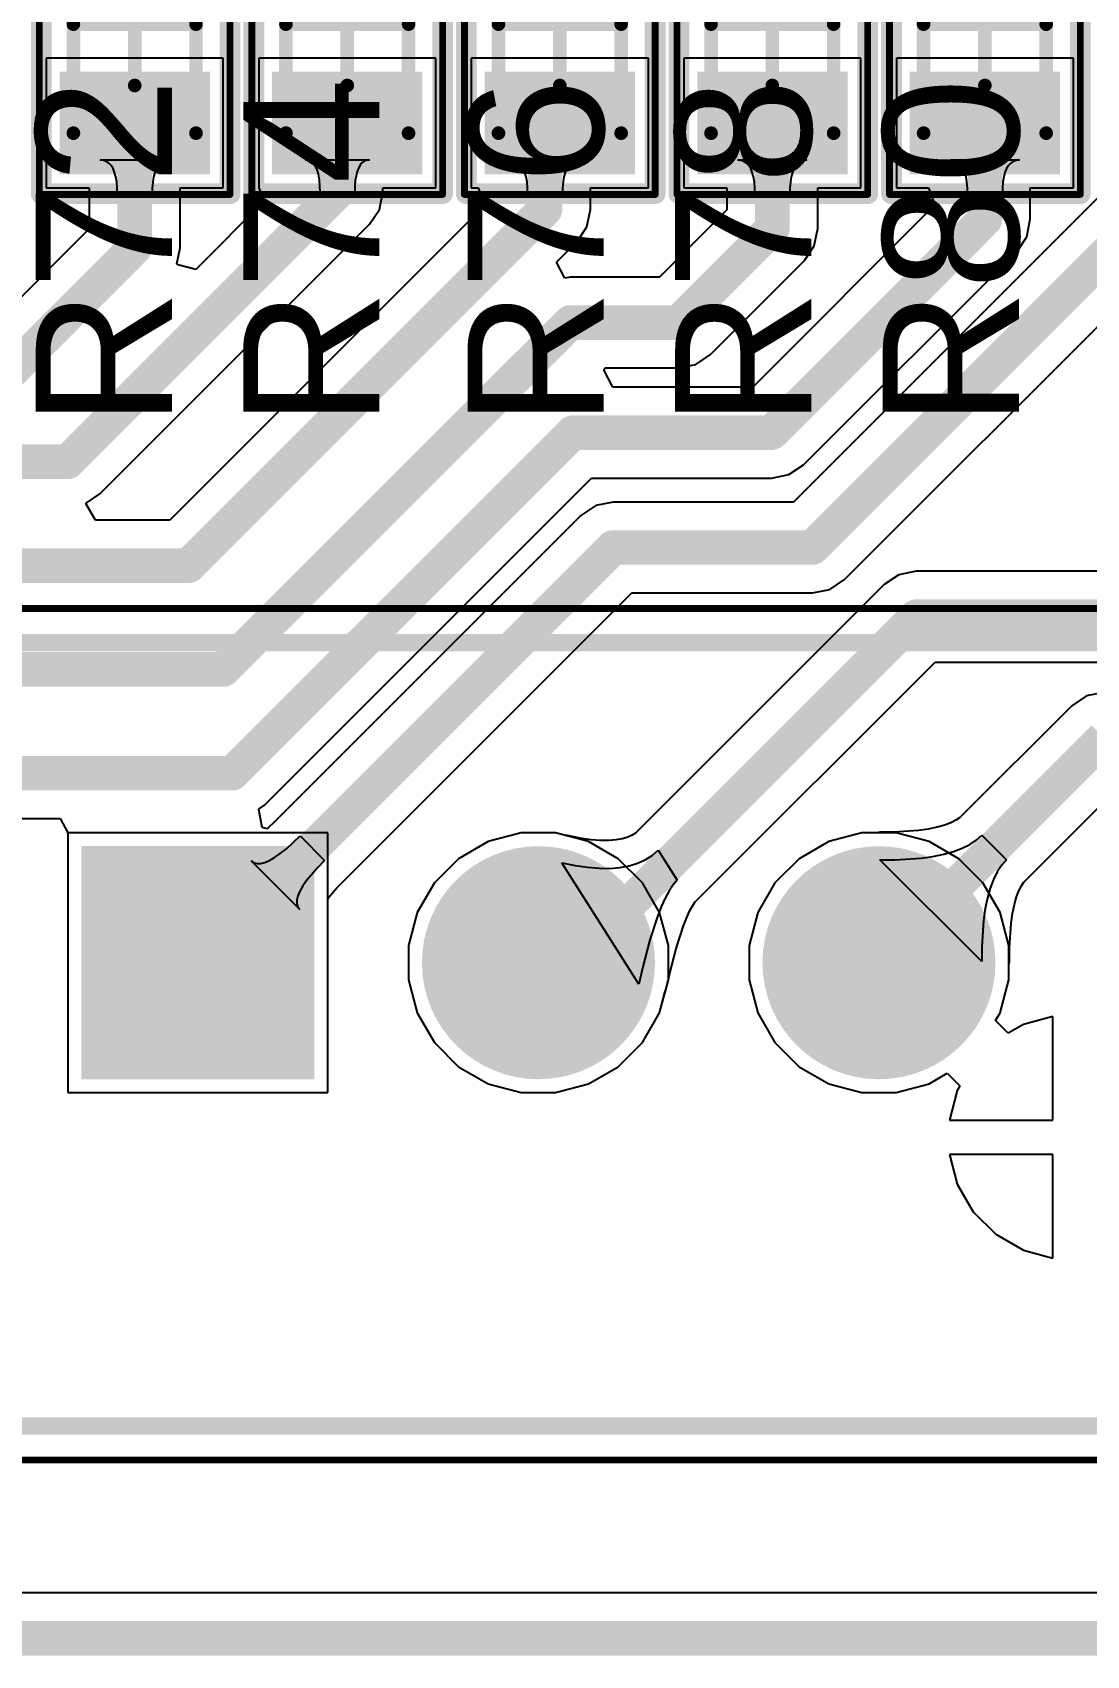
# Model space of a CAD drawing. Header units: inches. Extents: x 1.37 to 4.6, y 1.74 to 5.29.
# Drawn here: x 2.0623 to 2.3669, y 1.74 to 2.2091 of the extents above; entities that cross this region are included whole.
import ezdxf

# ---------------------------------------------------------------- set-up
doc = ezdxf.new("R2010")
doc.units = ezdxf.units.IN
doc.header["$MEASUREMENT"] = 0
for name, color, linetype in [('BottomLayer', 5, 'Continuous'), ('BottomSolder', 6, 'Continuous'), ('KeepOutLayer', 6, 'Continuous'), ('Mechanical13', 56, 'Continuous'), ('Mechanical15', 56, 'Continuous'), ('MultiLayer', 9, 'Continuous'), ('PadHoleLayer', 156, 'Continuous'), ('TopLayer', 1, 'Continuous'), ('TopOverlay', 2, 'Continuous'), ('TopPaste', 8, 'Continuous'), ('TopSolder', 216, 'Continuous')]:
    doc.layers.add(name, color=color, linetype=linetype)
doc.styles.add('Arial', font='', dxfattribs={"height": 0.2})
doc.styles.get('Arial').set_extended_font_data('Arial')

# ---------------------------------------------------------------- blocks, each defined once
blk = doc.blocks.new('JST_B8B_XH_A_2')
at = {"layer": 'BottomLayer'}
h = blk.add_hatch(color=5, dxfattribs=at)
edge = h.paths.add_edge_path()
edge.add_arc((0.14764, -0.02067), 0.02968, 0, 360)
h = blk.add_hatch(color=5, dxfattribs=at)
edge = h.paths.add_edge_path()
edge.add_arc((0.24606, -0.02067), 0.02968, 0, 360)
blk.add_hatch(color=5, dxfattribs=at).paths.add_polyline_path([(0.3148, 0.00902), (0.37417, 0.00902), (0.37417, -0.05035), (0.3148, -0.05035)])
at = {"layer": 'BottomSolder'}
h = blk.add_hatch(color=6, dxfattribs=at)
edge = h.paths.add_edge_path()
edge.add_arc((0.14764, -0.02067), 0.03368, 0, 360)
h = blk.add_hatch(color=6, dxfattribs=at)
edge = h.paths.add_edge_path()
edge.add_arc((0.24606, -0.02067), 0.03368, 0, 360)
blk.add_hatch(color=6, dxfattribs=at).paths.add_polyline_path([(0.3108, 0.01302), (0.37817, 0.01302), (0.37817, -0.05435), (0.3108, -0.05435)])
at = {"layer": 'MultiLayer'}
h = blk.add_hatch(color=9, dxfattribs=at)
edge = h.paths.add_edge_path()
edge.add_arc((0.14764, -0.02067), 0.02968, 0, 360)
h = blk.add_hatch(color=9, dxfattribs=at)
edge = h.paths.add_edge_path()
edge.add_arc((0.24606, -0.02067), 0.02968, 0, 360)
at = {"layer": 'PadHoleLayer'}
h = blk.add_hatch(color=156, dxfattribs=at)
edge = h.paths.add_edge_path()
edge.add_arc((0.14764, -0.02067), 0.01969, 0, 360)
h = blk.add_hatch(color=156, dxfattribs=at)
edge = h.paths.add_edge_path()
edge.add_arc((0.24606, -0.02067), 0.01969, 0, 360)
h = blk.add_hatch(color=156, dxfattribs=at)
edge = h.paths.add_edge_path()
edge.add_arc((0.34449, -0.02067), 0.01969, 0, 360)
at = {"layer": 'TopLayer'}
h = blk.add_hatch(color=1, dxfattribs=at)
edge = h.paths.add_edge_path()
edge.add_arc((0.14764, -0.02067), 0.02968, 0, 360)
h = blk.add_hatch(color=1, dxfattribs=at)
edge = h.paths.add_edge_path()
edge.add_arc((0.24606, -0.02067), 0.02968, 0, 360)
blk.add_hatch(color=1, dxfattribs=at).paths.add_polyline_path([(0.3148, 0.00902), (0.37417, 0.00902), (0.37417, -0.05035), (0.3148, -0.05035)])
at = {"layer": 'TopSolder'}
h = blk.add_hatch(color=216, dxfattribs=at)
edge = h.paths.add_edge_path()
edge.add_arc((0.14764, -0.02067), 0.03368, 0, 360)
h = blk.add_hatch(color=216, dxfattribs=at)
edge = h.paths.add_edge_path()
edge.add_arc((0.24606, -0.02067), 0.03368, 0, 360)
blk.add_hatch(color=216, dxfattribs=at).paths.add_polyline_path([(0.3108, 0.01302), (0.37817, 0.01302), (0.37817, -0.05435), (0.3108, -0.05435)])
at = {"layer": 'Mechanical13', "const_width": 0.005}
for points in [[(0.44094, 0.11319), (-0.44094, 0.11319)], [(0.44094, -0.11319), (-0.44094, -0.11319)]]:
    blk.add_lwpolyline(points, dxfattribs=at)
at = {"layer": 'Mechanical15', "const_width": 0.00197}
for points in [[(0.45079, 0.12303), (-0.45079, 0.12303)], [(0.45079, -0.12303), (-0.45079, -0.12303)]]:
    blk.add_lwpolyline(points, dxfattribs=at)
at = {"layer": 'TopOverlay', "const_width": 0.005}
for points in [[(0.44094, 0.11319), (-0.44094, 0.11319)], [(0.44094, -0.11319), (-0.44094, -0.11319)]]:
    blk.add_lwpolyline(points, dxfattribs=at)
blk = doc.blocks.new('_________0603_38')
at = {"layer": 'TopLayer'}
for points in [[(-0.03937, -0.01772), (-0.03937, 0.01772), (-0.01772, 0.01772), (-0.01772, -0.01772)], [(0.01772, -0.01772), (0.01772, 0.01772), (0.03937, 0.01772), (0.03937, -0.01772)]]:
    blk.add_hatch(color=1, dxfattribs=at).paths.add_polyline_path(points)
at = {"layer": 'TopPaste'}
for points in [[(-0.03937, -0.01772), (-0.03937, 0.01772), (-0.01772, 0.01772), (-0.01772, -0.01772)], [(0.01772, -0.01772), (0.01772, 0.01772), (0.03937, 0.01772), (0.03937, -0.01772)]]:
    blk.add_hatch(color=8, dxfattribs=at).paths.add_polyline_path(points)
at = {"layer": 'TopSolder'}
for points in [[(-0.04337, -0.02172), (-0.04337, 0.02172), (-0.01372, 0.02172), (-0.01372, -0.02172)], [(0.01372, -0.02172), (0.01372, 0.02172), (0.04337, 0.02172), (0.04337, -0.02172)]]:
    blk.add_hatch(color=216, dxfattribs=at).paths.add_polyline_path(points)
at = {"layer": 'Mechanical13', "const_width": 0.00394}
for points in [[(-0.0315, -0.01772), (-0.0315, 0.01772)], [(0.0315, 0.01772), (-0.0315, 0.01772)], [(0.0315, -0.01772), (0.0315, 0.01772)], [(0.0315, -0.01772), (-0.0315, -0.01772)]]:
    blk.add_lwpolyline(points, dxfattribs=at)
at = {"layer": 'Mechanical13', "const_width": 0.00197}
for points in [[(-0.03248, 0.01772, 1), (-0.03051, 0.01772, 1)], [(-0.03248, 0.01772, 1), (-0.03051, 0.01772, 1)], [(0.03051, 0.01772, 1), (0.03248, 0.01772, 1)], [(0.03051, 0.01772, 1), (0.03248, 0.01772, 1)], [(-0.03248, -0.01772, 1), (-0.03051, -0.01772, 1)], [(-0.03248, -0.01772, 1), (-0.03051, -0.01772, 1)], [(0.03051, -0.01772, 1), (0.03248, -0.01772, 1)], [(0.03051, -0.01772, 1), (0.03248, -0.01772, 1)]]:
    blk.add_lwpolyline(points, format="xyb", close=True, dxfattribs=at)
at = {"layer": 'Mechanical15'}
for points, const_width in [([(-0.04921, -0.02756), (-0.04921, 0.02756)], 0.00197), ([(0.04921, 0.02756), (-0.04921, 0.02756)], 0.00197), ([(0.04921, -0.02756), (0.04921, 0.02756)], 0.00197), ([(0, -0.01772), (0, 0.01772)], 0.00394), ([(0.01772, 0), (-0.01772, 0)], 0.00394), ([(0.04921, -0.02756), (-0.04921, -0.02756)], 0.00197)]:
    blk.add_lwpolyline(points, dxfattribs=dict(at, const_width=const_width))
for points, const_width in [([(-0.0497, 0.02756, 1), (-0.04872, 0.02756, 1)], 0.000984), ([(-0.0497, 0.02756, 1), (-0.04872, 0.02756, 1)], 0.000984), ([(0.04872, 0.02756, 1), (0.0497, 0.02756, 1)], 0.000984), ([(0.04872, 0.02756, 1), (0.0497, 0.02756, 1)], 0.000984), ([(-0.00098, 0.01772, 1), (0.00098, 0.01772, 1)], 0.00197), ([(-0.0187, 0, 1), (-0.01673, 0, 1)], 0.00197), ([(0.01673, 0, 1), (0.0187, 0, 1)], 0.00197), ([(-0.00098, -0.01772, 1), (0.00098, -0.01772, 1)], 0.00197), ([(-0.0497, -0.02756, 1), (-0.04872, -0.02756, 1)], 0.000984), ([(-0.0497, -0.02756, 1), (-0.04872, -0.02756, 1)], 0.000984), ([(0.04872, -0.02756, 1), (0.0497, -0.02756, 1)], 0.000984), ([(0.04872, -0.02756, 1), (0.0497, -0.02756, 1)], 0.000984)]:
    blk.add_lwpolyline(points, format="xyb", close=True, dxfattribs=dict(at, const_width=const_width))
at = {"layer": 'TopOverlay', "const_width": 0.006}
for points in [[(-0.04921, -0.027), (-0.04921, 0.02756)], [(0.049, 0.02756), (-0.04921, 0.02756)], [(0.049, -0.027), (0.049, 0.02756)], [(0.049, -0.027), (-0.04921, -0.027)]]:
    blk.add_lwpolyline(points, dxfattribs=at)
at = {"layer": 'TopOverlay', "const_width": 0.003}
for points in [[(-0.05071, 0.02756, 1), (-0.04771, 0.02756, 1)], [(-0.05071, 0.02756, 1), (-0.04771, 0.02756, 1)], [(0.0475, 0.02756, 1), (0.0505, 0.02756, 1)], [(0.0475, 0.02756, 1), (0.0505, 0.02756, 1)], [(-0.05071, -0.027, 1), (-0.04771, -0.027, 1)], [(-0.05071, -0.027, 1), (-0.04771, -0.027, 1)], [(0.0475, -0.027, 1), (0.0505, -0.027, 1)], [(0.0475, -0.027, 1), (0.0505, -0.027, 1)]]:
    blk.add_lwpolyline(points, format="xyb", close=True, dxfattribs=at)
blk = doc.blocks.new('_________0603_40')
at = {"layer": 'TopLayer'}
for points in [[(-0.03937, -0.01772), (-0.03937, 0.01772), (-0.01772, 0.01772), (-0.01772, -0.01772)], [(0.01772, -0.01772), (0.01772, 0.01772), (0.03937, 0.01772), (0.03937, -0.01772)]]:
    blk.add_hatch(color=1, dxfattribs=at).paths.add_polyline_path(points)
at = {"layer": 'TopPaste'}
for points in [[(-0.03937, -0.01772), (-0.03937, 0.01772), (-0.01772, 0.01772), (-0.01772, -0.01772)], [(0.01772, -0.01772), (0.01772, 0.01772), (0.03937, 0.01772), (0.03937, -0.01772)]]:
    blk.add_hatch(color=8, dxfattribs=at).paths.add_polyline_path(points)
at = {"layer": 'TopSolder'}
for points in [[(-0.04337, -0.02172), (-0.04337, 0.02172), (-0.01372, 0.02172), (-0.01372, -0.02172)], [(0.01372, -0.02172), (0.01372, 0.02172), (0.04337, 0.02172), (0.04337, -0.02172)]]:
    blk.add_hatch(color=216, dxfattribs=at).paths.add_polyline_path(points)
at = {"layer": 'Mechanical13', "const_width": 0.00394}
for points in [[(-0.0315, -0.01772), (-0.0315, 0.01772)], [(0.0315, 0.01772), (-0.0315, 0.01772)], [(0.0315, -0.01772), (0.0315, 0.01772)], [(0.0315, -0.01772), (-0.0315, -0.01772)]]:
    blk.add_lwpolyline(points, dxfattribs=at)
at = {"layer": 'Mechanical13', "const_width": 0.00197}
for points in [[(-0.03248, 0.01772, 1), (-0.03051, 0.01772, 1)], [(-0.03248, 0.01772, 1), (-0.03051, 0.01772, 1)], [(0.03051, 0.01772, 1), (0.03248, 0.01772, 1)], [(0.03051, 0.01772, 1), (0.03248, 0.01772, 1)], [(-0.03248, -0.01772, 1), (-0.03051, -0.01772, 1)], [(-0.03248, -0.01772, 1), (-0.03051, -0.01772, 1)], [(0.03051, -0.01772, 1), (0.03248, -0.01772, 1)], [(0.03051, -0.01772, 1), (0.03248, -0.01772, 1)]]:
    blk.add_lwpolyline(points, format="xyb", close=True, dxfattribs=at)
at = {"layer": 'Mechanical15'}
for points, const_width in [([(-0.04921, -0.02756), (-0.04921, 0.02756)], 0.00197), ([(0.04921, 0.02756), (-0.04921, 0.02756)], 0.00197), ([(0.04921, -0.02756), (0.04921, 0.02756)], 0.00197), ([(0, -0.01772), (0, 0.01772)], 0.00394), ([(0.01772, 0), (-0.01772, 0)], 0.00394), ([(0.04921, -0.02756), (-0.04921, -0.02756)], 0.00197)]:
    blk.add_lwpolyline(points, dxfattribs=dict(at, const_width=const_width))
for points, const_width in [([(-0.0497, 0.02756, 1), (-0.04872, 0.02756, 1)], 0.000984), ([(-0.0497, 0.02756, 1), (-0.04872, 0.02756, 1)], 0.000984), ([(0.04872, 0.02756, 1), (0.0497, 0.02756, 1)], 0.000984), ([(0.04872, 0.02756, 1), (0.0497, 0.02756, 1)], 0.000984), ([(-0.00098, 0.01772, 1), (0.00098, 0.01772, 1)], 0.00197), ([(-0.0187, 0, 1), (-0.01673, 0, 1)], 0.00197), ([(0.01673, 0, 1), (0.0187, 0, 1)], 0.00197), ([(-0.00098, -0.01772, 1), (0.00098, -0.01772, 1)], 0.00197), ([(-0.0497, -0.02756, 1), (-0.04872, -0.02756, 1)], 0.000984), ([(-0.0497, -0.02756, 1), (-0.04872, -0.02756, 1)], 0.000984), ([(0.04872, -0.02756, 1), (0.0497, -0.02756, 1)], 0.000984), ([(0.04872, -0.02756, 1), (0.0497, -0.02756, 1)], 0.000984)]:
    blk.add_lwpolyline(points, format="xyb", close=True, dxfattribs=dict(at, const_width=const_width))
at = {"layer": 'TopOverlay', "const_width": 0.006}
for points in [[(-0.04921, -0.027), (-0.04921, 0.02756)], [(0.049, 0.02756), (-0.04921, 0.02756)], [(0.049, -0.027), (0.049, 0.02756)], [(0.049, -0.027), (-0.04921, -0.027)]]:
    blk.add_lwpolyline(points, dxfattribs=at)
at = {"layer": 'TopOverlay', "const_width": 0.003}
for points in [[(-0.05071, 0.02756, 1), (-0.04771, 0.02756, 1)], [(-0.05071, 0.02756, 1), (-0.04771, 0.02756, 1)], [(0.0475, 0.02756, 1), (0.0505, 0.02756, 1)], [(0.0475, 0.02756, 1), (0.0505, 0.02756, 1)], [(-0.05071, -0.027, 1), (-0.04771, -0.027, 1)], [(-0.05071, -0.027, 1), (-0.04771, -0.027, 1)], [(0.0475, -0.027, 1), (0.0505, -0.027, 1)], [(0.0475, -0.027, 1), (0.0505, -0.027, 1)]]:
    blk.add_lwpolyline(points, format="xyb", close=True, dxfattribs=at)
blk = doc.blocks.new('_________0603_42')
at = {"layer": 'TopLayer'}
for points in [[(-0.03937, -0.01772), (-0.03937, 0.01772), (-0.01772, 0.01772), (-0.01772, -0.01772)], [(0.01772, -0.01772), (0.01772, 0.01772), (0.03937, 0.01772), (0.03937, -0.01772)]]:
    blk.add_hatch(color=1, dxfattribs=at).paths.add_polyline_path(points)
at = {"layer": 'TopPaste'}
for points in [[(-0.03937, -0.01772), (-0.03937, 0.01772), (-0.01772, 0.01772), (-0.01772, -0.01772)], [(0.01772, -0.01772), (0.01772, 0.01772), (0.03937, 0.01772), (0.03937, -0.01772)]]:
    blk.add_hatch(color=8, dxfattribs=at).paths.add_polyline_path(points)
at = {"layer": 'TopSolder'}
for points in [[(-0.04337, -0.02172), (-0.04337, 0.02172), (-0.01372, 0.02172), (-0.01372, -0.02172)], [(0.01372, -0.02172), (0.01372, 0.02172), (0.04337, 0.02172), (0.04337, -0.02172)]]:
    blk.add_hatch(color=216, dxfattribs=at).paths.add_polyline_path(points)
at = {"layer": 'Mechanical13', "const_width": 0.00394}
for points in [[(-0.0315, -0.01772), (-0.0315, 0.01772)], [(0.0315, 0.01772), (-0.0315, 0.01772)], [(0.0315, -0.01772), (0.0315, 0.01772)], [(0.0315, -0.01772), (-0.0315, -0.01772)]]:
    blk.add_lwpolyline(points, dxfattribs=at)
at = {"layer": 'Mechanical13', "const_width": 0.00197}
for points in [[(-0.03248, 0.01772, 1), (-0.03051, 0.01772, 1)], [(-0.03248, 0.01772, 1), (-0.03051, 0.01772, 1)], [(0.03051, 0.01772, 1), (0.03248, 0.01772, 1)], [(0.03051, 0.01772, 1), (0.03248, 0.01772, 1)], [(-0.03248, -0.01772, 1), (-0.03051, -0.01772, 1)], [(-0.03248, -0.01772, 1), (-0.03051, -0.01772, 1)], [(0.03051, -0.01772, 1), (0.03248, -0.01772, 1)], [(0.03051, -0.01772, 1), (0.03248, -0.01772, 1)]]:
    blk.add_lwpolyline(points, format="xyb", close=True, dxfattribs=at)
at = {"layer": 'Mechanical15'}
for points, const_width in [([(-0.04921, -0.02756), (-0.04921, 0.02756)], 0.00197), ([(0.04921, 0.02756), (-0.04921, 0.02756)], 0.00197), ([(0.04921, -0.02756), (0.04921, 0.02756)], 0.00197), ([(0, -0.01772), (0, 0.01772)], 0.00394), ([(0.01772, 0), (-0.01772, 0)], 0.00394), ([(0.04921, -0.02756), (-0.04921, -0.02756)], 0.00197)]:
    blk.add_lwpolyline(points, dxfattribs=dict(at, const_width=const_width))
for points, const_width in [([(-0.0497, 0.02756, 1), (-0.04872, 0.02756, 1)], 0.000984), ([(-0.0497, 0.02756, 1), (-0.04872, 0.02756, 1)], 0.000984), ([(0.04872, 0.02756, 1), (0.0497, 0.02756, 1)], 0.000984), ([(0.04872, 0.02756, 1), (0.0497, 0.02756, 1)], 0.000984), ([(-0.00098, 0.01772, 1), (0.00098, 0.01772, 1)], 0.00197), ([(-0.0187, 0, 1), (-0.01673, 0, 1)], 0.00197), ([(0.01673, 0, 1), (0.0187, 0, 1)], 0.00197), ([(-0.00098, -0.01772, 1), (0.00098, -0.01772, 1)], 0.00197), ([(-0.0497, -0.02756, 1), (-0.04872, -0.02756, 1)], 0.000984), ([(-0.0497, -0.02756, 1), (-0.04872, -0.02756, 1)], 0.000984), ([(0.04872, -0.02756, 1), (0.0497, -0.02756, 1)], 0.000984), ([(0.04872, -0.02756, 1), (0.0497, -0.02756, 1)], 0.000984)]:
    blk.add_lwpolyline(points, format="xyb", close=True, dxfattribs=dict(at, const_width=const_width))
at = {"layer": 'TopOverlay', "const_width": 0.006}
for points in [[(-0.04921, -0.027), (-0.04921, 0.02756)], [(0.049, 0.02756), (-0.04921, 0.02756)], [(0.049, -0.027), (0.049, 0.02756)], [(0.049, -0.027), (-0.04921, -0.027)]]:
    blk.add_lwpolyline(points, dxfattribs=at)
at = {"layer": 'TopOverlay', "const_width": 0.003}
for points in [[(-0.05071, 0.02756, 1), (-0.04771, 0.02756, 1)], [(-0.05071, 0.02756, 1), (-0.04771, 0.02756, 1)], [(0.0475, 0.02756, 1), (0.0505, 0.02756, 1)], [(0.0475, 0.02756, 1), (0.0505, 0.02756, 1)], [(-0.05071, -0.027, 1), (-0.04771, -0.027, 1)], [(-0.05071, -0.027, 1), (-0.04771, -0.027, 1)], [(0.0475, -0.027, 1), (0.0505, -0.027, 1)], [(0.0475, -0.027, 1), (0.0505, -0.027, 1)]]:
    blk.add_lwpolyline(points, format="xyb", close=True, dxfattribs=at)
blk = doc.blocks.new('_________0603_44')
at = {"layer": 'TopLayer'}
for points in [[(-0.03937, -0.01772), (-0.03937, 0.01772), (-0.01772, 0.01772), (-0.01772, -0.01772)], [(0.01772, -0.01772), (0.01772, 0.01772), (0.03937, 0.01772), (0.03937, -0.01772)]]:
    blk.add_hatch(color=1, dxfattribs=at).paths.add_polyline_path(points)
at = {"layer": 'TopPaste'}
for points in [[(-0.03937, -0.01772), (-0.03937, 0.01772), (-0.01772, 0.01772), (-0.01772, -0.01772)], [(0.01772, -0.01772), (0.01772, 0.01772), (0.03937, 0.01772), (0.03937, -0.01772)]]:
    blk.add_hatch(color=8, dxfattribs=at).paths.add_polyline_path(points)
at = {"layer": 'TopSolder'}
for points in [[(-0.04337, -0.02172), (-0.04337, 0.02172), (-0.01372, 0.02172), (-0.01372, -0.02172)], [(0.01372, -0.02172), (0.01372, 0.02172), (0.04337, 0.02172), (0.04337, -0.02172)]]:
    blk.add_hatch(color=216, dxfattribs=at).paths.add_polyline_path(points)
at = {"layer": 'Mechanical13', "const_width": 0.00394}
for points in [[(-0.0315, -0.01772), (-0.0315, 0.01772)], [(0.0315, 0.01772), (-0.0315, 0.01772)], [(0.0315, -0.01772), (0.0315, 0.01772)], [(0.0315, -0.01772), (-0.0315, -0.01772)]]:
    blk.add_lwpolyline(points, dxfattribs=at)
at = {"layer": 'Mechanical13', "const_width": 0.00197}
for points in [[(-0.03248, 0.01772, 1), (-0.03051, 0.01772, 1)], [(-0.03248, 0.01772, 1), (-0.03051, 0.01772, 1)], [(0.03051, 0.01772, 1), (0.03248, 0.01772, 1)], [(0.03051, 0.01772, 1), (0.03248, 0.01772, 1)], [(-0.03248, -0.01772, 1), (-0.03051, -0.01772, 1)], [(-0.03248, -0.01772, 1), (-0.03051, -0.01772, 1)], [(0.03051, -0.01772, 1), (0.03248, -0.01772, 1)], [(0.03051, -0.01772, 1), (0.03248, -0.01772, 1)]]:
    blk.add_lwpolyline(points, format="xyb", close=True, dxfattribs=at)
at = {"layer": 'Mechanical15'}
for points, const_width in [([(-0.04921, -0.02756), (-0.04921, 0.02756)], 0.00197), ([(0.04921, 0.02756), (-0.04921, 0.02756)], 0.00197), ([(0.04921, -0.02756), (0.04921, 0.02756)], 0.00197), ([(0, -0.01772), (0, 0.01772)], 0.00394), ([(0.01772, 0), (-0.01772, 0)], 0.00394), ([(0.04921, -0.02756), (-0.04921, -0.02756)], 0.00197)]:
    blk.add_lwpolyline(points, dxfattribs=dict(at, const_width=const_width))
for points, const_width in [([(-0.0497, 0.02756, 1), (-0.04872, 0.02756, 1)], 0.000984), ([(-0.0497, 0.02756, 1), (-0.04872, 0.02756, 1)], 0.000984), ([(0.04872, 0.02756, 1), (0.0497, 0.02756, 1)], 0.000984), ([(0.04872, 0.02756, 1), (0.0497, 0.02756, 1)], 0.000984), ([(-0.00098, 0.01772, 1), (0.00098, 0.01772, 1)], 0.00197), ([(-0.0187, 0, 1), (-0.01673, 0, 1)], 0.00197), ([(0.01673, 0, 1), (0.0187, 0, 1)], 0.00197), ([(-0.00098, -0.01772, 1), (0.00098, -0.01772, 1)], 0.00197), ([(-0.0497, -0.02756, 1), (-0.04872, -0.02756, 1)], 0.000984), ([(-0.0497, -0.02756, 1), (-0.04872, -0.02756, 1)], 0.000984), ([(0.04872, -0.02756, 1), (0.0497, -0.02756, 1)], 0.000984), ([(0.04872, -0.02756, 1), (0.0497, -0.02756, 1)], 0.000984)]:
    blk.add_lwpolyline(points, format="xyb", close=True, dxfattribs=dict(at, const_width=const_width))
at = {"layer": 'TopOverlay', "const_width": 0.006}
for points in [[(-0.04921, -0.027), (-0.04921, 0.02756)], [(0.049, 0.02756), (-0.04921, 0.02756)], [(0.049, -0.027), (0.049, 0.02756)], [(0.049, -0.027), (-0.04921, -0.027)]]:
    blk.add_lwpolyline(points, dxfattribs=at)
at = {"layer": 'TopOverlay', "const_width": 0.003}
for points in [[(-0.05071, 0.02756, 1), (-0.04771, 0.02756, 1)], [(-0.05071, 0.02756, 1), (-0.04771, 0.02756, 1)], [(0.0475, 0.02756, 1), (0.0505, 0.02756, 1)], [(0.0475, 0.02756, 1), (0.0505, 0.02756, 1)], [(-0.05071, -0.027, 1), (-0.04771, -0.027, 1)], [(-0.05071, -0.027, 1), (-0.04771, -0.027, 1)], [(0.0475, -0.027, 1), (0.0505, -0.027, 1)], [(0.0475, -0.027, 1), (0.0505, -0.027, 1)]]:
    blk.add_lwpolyline(points, format="xyb", close=True, dxfattribs=at)
blk = doc.blocks.new('_________0603_46')
at = {"layer": 'TopLayer'}
for points in [[(-0.03937, -0.01772), (-0.03937, 0.01772), (-0.01772, 0.01772), (-0.01772, -0.01772)], [(0.01772, -0.01772), (0.01772, 0.01772), (0.03937, 0.01772), (0.03937, -0.01772)]]:
    blk.add_hatch(color=1, dxfattribs=at).paths.add_polyline_path(points)
at = {"layer": 'TopPaste'}
for points in [[(-0.03937, -0.01772), (-0.03937, 0.01772), (-0.01772, 0.01772), (-0.01772, -0.01772)], [(0.01772, -0.01772), (0.01772, 0.01772), (0.03937, 0.01772), (0.03937, -0.01772)]]:
    blk.add_hatch(color=8, dxfattribs=at).paths.add_polyline_path(points)
at = {"layer": 'TopSolder'}
for points in [[(-0.04337, -0.02172), (-0.04337, 0.02172), (-0.01372, 0.02172), (-0.01372, -0.02172)], [(0.01372, -0.02172), (0.01372, 0.02172), (0.04337, 0.02172), (0.04337, -0.02172)]]:
    blk.add_hatch(color=216, dxfattribs=at).paths.add_polyline_path(points)
at = {"layer": 'Mechanical13', "const_width": 0.00394}
for points in [[(-0.0315, -0.01772), (-0.0315, 0.01772)], [(0.0315, 0.01772), (-0.0315, 0.01772)], [(0.0315, -0.01772), (0.0315, 0.01772)], [(0.0315, -0.01772), (-0.0315, -0.01772)]]:
    blk.add_lwpolyline(points, dxfattribs=at)
at = {"layer": 'Mechanical13', "const_width": 0.00197}
for points in [[(-0.03248, 0.01772, 1), (-0.03051, 0.01772, 1)], [(-0.03248, 0.01772, 1), (-0.03051, 0.01772, 1)], [(0.03051, 0.01772, 1), (0.03248, 0.01772, 1)], [(0.03051, 0.01772, 1), (0.03248, 0.01772, 1)], [(-0.03248, -0.01772, 1), (-0.03051, -0.01772, 1)], [(-0.03248, -0.01772, 1), (-0.03051, -0.01772, 1)], [(0.03051, -0.01772, 1), (0.03248, -0.01772, 1)], [(0.03051, -0.01772, 1), (0.03248, -0.01772, 1)]]:
    blk.add_lwpolyline(points, format="xyb", close=True, dxfattribs=at)
at = {"layer": 'Mechanical15'}
for points, const_width in [([(-0.04921, -0.02756), (-0.04921, 0.02756)], 0.00197), ([(0.04921, 0.02756), (-0.04921, 0.02756)], 0.00197), ([(0.04921, -0.02756), (0.04921, 0.02756)], 0.00197), ([(0, -0.01772), (0, 0.01772)], 0.00394), ([(0.01772, 0), (-0.01772, 0)], 0.00394), ([(0.04921, -0.02756), (-0.04921, -0.02756)], 0.00197)]:
    blk.add_lwpolyline(points, dxfattribs=dict(at, const_width=const_width))
for points, const_width in [([(-0.0497, 0.02756, 1), (-0.04872, 0.02756, 1)], 0.000984), ([(-0.0497, 0.02756, 1), (-0.04872, 0.02756, 1)], 0.000984), ([(0.04872, 0.02756, 1), (0.0497, 0.02756, 1)], 0.000984), ([(0.04872, 0.02756, 1), (0.0497, 0.02756, 1)], 0.000984), ([(-0.00098, 0.01772, 1), (0.00098, 0.01772, 1)], 0.00197), ([(-0.0187, 0, 1), (-0.01673, 0, 1)], 0.00197), ([(0.01673, 0, 1), (0.0187, 0, 1)], 0.00197), ([(-0.00098, -0.01772, 1), (0.00098, -0.01772, 1)], 0.00197), ([(-0.0497, -0.02756, 1), (-0.04872, -0.02756, 1)], 0.000984), ([(-0.0497, -0.02756, 1), (-0.04872, -0.02756, 1)], 0.000984), ([(0.04872, -0.02756, 1), (0.0497, -0.02756, 1)], 0.000984), ([(0.04872, -0.02756, 1), (0.0497, -0.02756, 1)], 0.000984)]:
    blk.add_lwpolyline(points, format="xyb", close=True, dxfattribs=dict(at, const_width=const_width))
at = {"layer": 'TopOverlay', "const_width": 0.006}
for points in [[(-0.04921, -0.027), (-0.04921, 0.02756)], [(0.049, 0.02756), (-0.04921, 0.02756)], [(0.049, -0.027), (0.049, 0.02756)], [(0.049, -0.027), (-0.04921, -0.027)]]:
    blk.add_lwpolyline(points, dxfattribs=at)
at = {"layer": 'TopOverlay', "const_width": 0.003}
for points in [[(-0.05071, 0.02756, 1), (-0.04771, 0.02756, 1)], [(-0.05071, 0.02756, 1), (-0.04771, 0.02756, 1)], [(0.0475, 0.02756, 1), (0.0505, 0.02756, 1)], [(0.0475, 0.02756, 1), (0.0505, 0.02756, 1)], [(-0.05071, -0.027, 1), (-0.04771, -0.027, 1)], [(-0.05071, -0.027, 1), (-0.04771, -0.027, 1)], [(0.0475, -0.027, 1), (0.0505, -0.027, 1)], [(0.0475, -0.027, 1), (0.0505, -0.027, 1)]]:
    blk.add_lwpolyline(points, format="xyb", close=True, dxfattribs=at)

msp = doc.modelspace()

# ---------------------------------------------------------------- linework, layer by layer
at = {"layer": 'BottomLayer'}
for p, q in [((2.14766, 1.97779), (2.07254, 1.97779)), ((2.07254, 1.97779), (2.07254, 1.90267)), ((2.14766, 1.90267), (2.14766, 1.97779)), ((2.19402, 1.97523), (2.18546, 1.97029)), ((2.20358, 1.97779), (2.19402, 1.97523)), ((2.21347, 1.97779), (2.20358, 1.97779)), ((2.22302, 1.97523), (2.21347, 1.97779)), ((2.23158, 1.97029), (2.22302, 1.97523)), ((2.29245, 1.97523), (2.28389, 1.97029)), ((2.302, 1.97779), (2.29245, 1.97523)), ((2.31189, 1.97779), (2.302, 1.97779)), ((2.32144, 1.97523), (2.31189, 1.97779)), ((2.33001, 1.97029), (2.32144, 1.97523)), ((2.18546, 1.97029), (2.17847, 1.96329)), ((2.23858, 1.96329), (2.23158, 1.97029)), ((2.28389, 1.97029), (2.27689, 1.96329)), ((2.337, 1.96329), (2.33001, 1.97029)), ((2.17847, 1.96329), (2.17352, 1.95473)), ((2.24352, 1.95473), (2.23858, 1.96329)), ((2.27689, 1.96329), (2.27195, 1.95473)), ((2.34195, 1.95473), (2.337, 1.96329)), ((2.17352, 1.95473), (2.17096, 1.94518)), ((2.24608, 1.94518), (2.24352, 1.95473)), ((2.27195, 1.95473), (2.26939, 1.94518)), ((2.34451, 1.94518), (2.34195, 1.95473)), ((2.17096, 1.94518), (2.17096, 1.93529)), ((2.24608, 1.93529), (2.24608, 1.94518)), ((2.26939, 1.94518), (2.26939, 1.93529)), ((2.34451, 1.93529), (2.34451, 1.94518)), ((2.17096, 1.93529), (2.17352, 1.92573)), ((2.24352, 1.92573), (2.24608, 1.93529)), ((2.26939, 1.93529), (2.27195, 1.92573)), ((2.34195, 1.92573), (2.34451, 1.93529)), ((2.17352, 1.92573), (2.17847, 1.91717)), ((2.23858, 1.91717), (2.24352, 1.92573)), ((2.27195, 1.92573), (2.27689, 1.91717)), ((2.34067, 1.92352), (2.34195, 1.92573)), ((2.34433, 1.91986), (2.34067, 1.92352)), ((2.3572, 1.92466), (2.34869, 1.92238)), ((2.3572, 1.89476), (2.3572, 1.92466)), ((2.34869, 1.92238), (2.34433, 1.91986)), ((2.17847, 1.91717), (2.18546, 1.91018)), ((2.23158, 1.91018), (2.23858, 1.91717)), ((2.27689, 1.91717), (2.28389, 1.91018)), ((2.18546, 1.91018), (2.19402, 1.90523)), ((2.22302, 1.90523), (2.23158, 1.91018)), ((2.28389, 1.91018), (2.29245, 1.90523)), ((2.19402, 1.90523), (2.20358, 1.90267)), ((2.21347, 1.90267), (2.22302, 1.90523)), ((2.29245, 1.90523), (2.302, 1.90267)), ((2.31189, 1.90267), (2.32144, 1.90523)), ((2.32144, 1.90523), (2.3267, 1.90827)), ((2.3267, 1.90827), (2.33036, 1.9046)), ((2.33036, 1.9046), (2.32959, 1.90327)), ((2.07254, 1.90267), (2.14766, 1.90267)), ((2.20358, 1.90267), (2.21347, 1.90267)), ((2.302, 1.90267), (2.31189, 1.90267)), ((2.32959, 1.90327), (2.32731, 1.89476)), ((2.32731, 1.89476), (2.3572, 1.89476)), ((2.3572, 1.88476), (2.32731, 1.88476)), ((2.32731, 1.88476), (2.32959, 1.87625)), ((2.3572, 1.85487), (2.3572, 1.88476)), ((2.32959, 1.87625), (2.3342, 1.86827)), ((2.3342, 1.86827), (2.34071, 1.86176)), ((2.34071, 1.86176), (2.34869, 1.85715)), ((2.34869, 1.85715), (2.3572, 1.85487)), ((4.49687, 1.75813), (1.39313, 1.75813))]:
    msp.add_line(p, q, dxfattribs=at)
at = {"layer": 'KeepOutLayer', "const_width": 0.01}
msp.add_lwpolyline([(1.38, 1.745), (4.51, 1.745)], dxfattribs=at)
at = {"layer": 'TopLayer'}
for p, q in [((2.11743, 2.20161), (2.06625, 2.20161)), ((2.06625, 2.20161), (2.06625, 2.16421)), ((2.11743, 2.16421), (2.11743, 2.20161)), ((2.17886, 2.20161), (2.12768, 2.20161)), ((2.12768, 2.20161), (2.12768, 2.16421)), ((2.17886, 2.16421), (2.17886, 2.20161)), ((2.24029, 2.20161), (2.18911, 2.20161)), ((2.18911, 2.20161), (2.18911, 2.16421)), ((2.24029, 2.16421), (2.24029, 2.20161)), ((2.30172, 2.20161), (2.25054, 2.20161)), ((2.25054, 2.20161), (2.25054, 2.16421)), ((2.30172, 2.16421), (2.30172, 2.20161)), ((2.36315, 2.20161), (2.31197, 2.20161)), ((2.31197, 2.20161), (2.31197, 2.16421)), ((2.36315, 2.16421), (2.36315, 2.20161)), ((2.40611, 2.19719), (2.28228, 2.07336)), ((2.08279, 2.17211), (2.08184, 2.17221)), ((2.08184, 2.17221), (2.10184, 2.17221)), ((2.08364, 2.17181), (2.08279, 2.17211)), ((2.08439, 2.17131), (2.08364, 2.17181)), ((2.10004, 2.17181), (2.09929, 2.17131)), ((2.10089, 2.17211), (2.10004, 2.17181)), ((2.10184, 2.17221), (2.10089, 2.17211)), ((2.14197, 2.17211), (2.14116, 2.17221)), ((2.14116, 2.17221), (2.15969, 2.17221)), ((2.1427, 2.17184), (2.14197, 2.17211)), ((2.14334, 2.17137), (2.1427, 2.17184)), ((2.15815, 2.17184), (2.15752, 2.17137)), ((2.15888, 2.17211), (2.15815, 2.17184)), ((2.15969, 2.17221), (2.15888, 2.17211)), ((2.20138, 2.17211), (2.20043, 2.17221)), ((2.20043, 2.17221), (2.22043, 2.17221)), ((2.20223, 2.17181), (2.20138, 2.17211)), ((2.20298, 2.17131), (2.20223, 2.17181)), ((2.21863, 2.17181), (2.21788, 2.17131)), ((2.21948, 2.17211), (2.21863, 2.17181)), ((2.22043, 2.17221), (2.21948, 2.17211)), ((2.26708, 2.17211), (2.26613, 2.17221)), ((2.26613, 2.17221), (2.28613, 2.17221)), ((2.26793, 2.17181), (2.26708, 2.17211)), ((2.26868, 2.17131), (2.26793, 2.17181)), ((2.28433, 2.17181), (2.28358, 2.17131)), ((2.28518, 2.17211), (2.28433, 2.17181)), ((2.28613, 2.17221), (2.28518, 2.17211)), ((2.297, 2.05095), (2.42083, 2.17479)), ((2.32851, 2.17211), (2.32756, 2.17221)), ((2.32756, 2.17221), (2.34756, 2.17221)), ((2.32936, 2.17181), (2.32851, 2.17211)), ((2.33011, 2.17131), (2.32936, 2.17181)), ((2.34576, 2.17181), (2.34501, 2.17131)), ((2.34661, 2.17211), (2.34576, 2.17181)), ((2.34756, 2.17221), (2.34661, 2.17211)), ((2.08504, 2.17061), (2.08439, 2.17131)), ((2.08559, 2.16971), (2.08504, 2.17061)), ((2.08604, 2.16861), (2.08559, 2.16971)), ((2.08639, 2.16731), (2.08604, 2.16861)), ((2.08664, 2.16581), (2.08639, 2.16731)), ((2.09729, 2.16731), (2.09704, 2.16581)), ((2.09764, 2.16861), (2.09729, 2.16731)), ((2.09809, 2.16971), (2.09764, 2.16861)), ((2.09864, 2.17061), (2.09809, 2.16971)), ((2.09929, 2.17131), (2.09864, 2.17061)), ((2.14389, 2.17072), (2.14334, 2.17137)), ((2.14436, 2.16989), (2.14389, 2.17072)), ((2.14474, 2.16887), (2.14436, 2.16989)), ((2.14504, 2.16767), (2.14474, 2.16887)), ((2.14526, 2.16628), (2.14504, 2.16767)), ((2.15581, 2.16767), (2.1556, 2.16628)), ((2.15611, 2.16887), (2.15581, 2.16767)), ((2.15649, 2.16989), (2.15611, 2.16887)), ((2.15696, 2.17072), (2.15649, 2.16989)), ((2.15752, 2.17137), (2.15696, 2.17072)), ((2.20363, 2.17061), (2.20298, 2.17131)), ((2.20418, 2.16971), (2.20363, 2.17061)), ((2.20463, 2.16861), (2.20418, 2.16971)), ((2.20498, 2.16731), (2.20463, 2.16861)), ((2.20523, 2.16581), (2.20498, 2.16731)), ((2.21588, 2.16731), (2.21563, 2.16581)), ((2.21623, 2.16861), (2.21588, 2.16731)), ((2.21668, 2.16971), (2.21623, 2.16861)), ((2.21723, 2.17061), (2.21668, 2.16971)), ((2.21788, 2.17131), (2.21723, 2.17061)), ((2.26933, 2.17061), (2.26868, 2.17131)), ((2.26988, 2.16971), (2.26933, 2.17061)), ((2.27033, 2.16861), (2.26988, 2.16971)), ((2.27068, 2.16731), (2.27033, 2.16861)), ((2.27093, 2.16581), (2.27068, 2.16731)), ((2.28158, 2.16731), (2.28133, 2.16581)), ((2.28193, 2.16861), (2.28158, 2.16731)), ((2.28238, 2.16971), (2.28193, 2.16861)), ((2.28293, 2.17061), (2.28238, 2.16971)), ((2.28358, 2.17131), (2.28293, 2.17061)), ((2.33076, 2.17061), (2.33011, 2.17131)), ((2.33131, 2.16971), (2.33076, 2.17061)), ((2.33176, 2.16861), (2.33131, 2.16971)), ((2.33211, 2.16731), (2.33176, 2.16861)), ((2.33236, 2.16581), (2.33211, 2.16731)), ((2.34301, 2.16731), (2.34276, 2.16581)), ((2.34336, 2.16861), (2.34301, 2.16731)), ((2.34381, 2.16971), (2.34336, 2.16861)), ((2.34436, 2.17061), (2.34381, 2.16971)), ((2.34501, 2.17131), (2.34436, 2.17061)), ((2.06625, 2.16421), (2.07872, 2.16421)), ((2.07872, 2.16421), (2.07872, 2.15228)), ((2.08679, 2.16411), (2.08664, 2.16581)), ((2.08684, 2.16221), (2.08679, 2.16411)), ((2.09689, 2.16411), (2.09684, 2.16221)), ((2.09704, 2.16581), (2.09689, 2.16411)), ((2.10497, 2.14684), (2.10497, 2.16421)), ((2.10497, 2.16421), (2.11743, 2.16421)), ((2.12768, 2.16421), (2.12768, 2.16421)), ((2.12768, 2.16421), (2.12928, 2.16036)), ((2.14538, 2.1647), (2.14526, 2.16628)), ((2.14543, 2.16294), (2.14538, 2.1647)), ((2.15543, 2.16294), (2.14543, 2.16294)), ((2.15547, 2.1647), (2.15543, 2.16294)), ((2.1556, 2.16628), (2.15547, 2.1647)), ((2.16255, 2.15792), (2.16355, 2.16294)), ((2.16355, 2.16294), (2.16355, 2.16421)), ((2.16355, 2.16421), (2.17886, 2.16421)), ((2.18911, 2.16421), (2.19106, 2.16421)), ((2.19106, 2.16421), (2.19313, 2.15921)), ((2.20538, 2.16411), (2.20523, 2.16581)), ((2.20543, 2.16221), (2.20538, 2.16411)), ((2.21548, 2.16411), (2.21543, 2.16221)), ((2.21563, 2.16581), (2.21548, 2.16411)), ((2.22355, 2.15794), (2.22355, 2.16421)), ((2.22355, 2.16421), (2.24029, 2.16421)), ((2.25054, 2.16421), (2.263, 2.16421)), ((2.263, 2.16421), (2.263, 2.15785)), ((2.27108, 2.16411), (2.27093, 2.16581)), ((2.27113, 2.16221), (2.27108, 2.16411)), ((2.28118, 2.16411), (2.28113, 2.16221)), ((2.28133, 2.16581), (2.28118, 2.16411)), ((2.28926, 2.15242), (2.28926, 2.16421)), ((2.28926, 2.16421), (2.30172, 2.16421)), ((2.31197, 2.16421), (2.32129, 2.16421)), ((2.32129, 2.16421), (2.32313, 2.15921)), ((2.33251, 2.16411), (2.33236, 2.16581)), ((2.33256, 2.16221), (2.33251, 2.16411)), ((2.34261, 2.16411), (2.34256, 2.16221)), ((2.34276, 2.16581), (2.34261, 2.16411)), ((2.35068, 2.15507), (2.35068, 2.16421)), ((2.35068, 2.16421), (2.36315, 2.16421)), ((2.09684, 2.16221), (2.08684, 2.16221)), ((2.19313, 2.15921), (2.102, 2.06808)), ((2.12928, 2.16036), (2.10951, 2.14059)), ((2.15971, 2.15366), (2.16255, 2.15792)), ((2.21543, 2.16221), (2.20543, 2.16221)), ((2.22255, 2.15292), (2.22355, 2.15794)), ((2.263, 2.15785), (2.24351, 2.13836)), ((2.32313, 2.15921), (2.27046, 2.10654)), ((2.28113, 2.16221), (2.27113, 2.16221)), ((2.34256, 2.16221), (2.33256, 2.16221)), ((2.08177, 2.07572), (2.15971, 2.15366)), ((2.34968, 2.15005), (2.35068, 2.15507)), ((2.07872, 2.15228), (2.04956, 2.12313)), ((2.2137, 2.14266), (2.21971, 2.14866)), ((2.21971, 2.14866), (2.22255, 2.15292)), ((2.28826, 2.14739), (2.28926, 2.15242)), ((2.34684, 2.14579), (2.34968, 2.15005)), ((2.10405, 2.1422), (2.10497, 2.14684)), ((2.28518, 2.08413), (2.34684, 2.14579)), ((2.28541, 2.14313), (2.28826, 2.14739)), ((2.10427, 2.1419), (2.10405, 2.1422)), ((2.10951, 2.14059), (2.10427, 2.1419)), ((2.21617, 2.13805), (2.2137, 2.14266)), ((2.25823, 2.11595), (2.28541, 2.14313)), ((2.21772, 2.13836), (2.21617, 2.13805)), ((2.24351, 2.13836), (2.21772, 2.13836)), ((2.25397, 2.1131), (2.25823, 2.11595)), ((2.22739, 2.11154), (2.22777, 2.11211)), ((2.23006, 2.10654), (2.22739, 2.11154)), ((2.22777, 2.11211), (2.24895, 2.11211)), ((2.24895, 2.11211), (2.25397, 2.1131)), ((2.27046, 2.10654), (2.23006, 2.10654)), ((2.28092, 2.08129), (2.28518, 2.08413)), ((2.12934, 1.98572), (2.22391, 2.08029)), ((2.22391, 2.08029), (2.2759, 2.08029)), ((2.2759, 2.08029), (2.28092, 2.08129)), ((2.07782, 2.07308), (2.08177, 2.07572)), ((2.2301, 2.07336), (2.22507, 2.07236)), ((2.28228, 2.07336), (2.2301, 2.07336)), ((2.07777, 2.07272), (2.07782, 2.07308)), ((2.08049, 2.06808), (2.07777, 2.07272)), ((2.22082, 2.06951), (2.13211, 1.98081)), ((2.22507, 2.07236), (2.22082, 2.06951)), ((2.102, 2.06808), (2.08049, 2.06808)), ((2.29274, 2.0481), (2.297, 2.05095)), ((2.31269, 2.05236), (2.30843, 2.04951)), ((2.31772, 2.05336), (2.31269, 2.05236)), ((2.39728, 2.05336), (2.31772, 2.05336)), ((2.15026, 1.96183), (2.23553, 2.04711)), ((2.23553, 2.04711), (2.28772, 2.04711)), ((2.30843, 2.04951), (2.23667, 1.97775)), ((2.28772, 2.04711), (2.29274, 2.0481)), ((2.25377, 1.95772), (2.32315, 2.02711)), ((2.32315, 2.02711), (2.40272, 2.02711)), ((2.36692, 2.01736), (2.36267, 2.01451)), ((2.37195, 2.01836), (2.36692, 2.01736)), ((2.36267, 2.01451), (2.33024, 1.98209)), ((2.3488, 1.96352), (2.37738, 1.99211)), ((2.12776, 1.98454), (2.12781, 1.9847)), ((2.1287, 1.97928), (2.12776, 1.98454)), ((2.12781, 1.9847), (2.12934, 1.98572)), ((1.70072, 1.98187), (2.07032, 1.98187)), ((2.07032, 1.98187), (2.07254, 1.97779)), ((2.13211, 1.98081), (2.13043, 1.97924)), ((2.32595, 1.98001), (2.32375, 1.97939)), ((2.32775, 1.98069), (2.32595, 1.98001)), ((2.32918, 1.9814), (2.32775, 1.98069)), ((2.33024, 1.98209), (2.32918, 1.9814)), ((2.07254, 1.97779), (2.07254, 1.97687)), ((2.07254, 1.97687), (2.07254, 1.90267)), ((2.13007, 1.97895), (2.1287, 1.97928)), ((2.13043, 1.97924), (2.13007, 1.97895)), ((2.13568, 1.97317), (2.13966, 1.97687)), ((2.13966, 1.97687), (2.14673, 1.9698)), ((2.19402, 1.97523), (2.18546, 1.97029)), ((2.20358, 1.97779), (2.19402, 1.97523)), ((2.21347, 1.97779), (2.20358, 1.97779)), ((2.21644, 1.97699), (2.21347, 1.97779)), ((2.21695, 1.97699), (2.21644, 1.97699)), ((2.22054, 1.97624), (2.21695, 1.97699)), ((2.22363, 1.97578), (2.22054, 1.97624)), ((2.22643, 1.97554), (2.22363, 1.97578)), ((2.22889, 1.97552), (2.22643, 1.97554)), ((2.23103, 1.97569), (2.22889, 1.97552)), ((2.23285, 1.97603), (2.23103, 1.97569)), ((2.23435, 1.97649), (2.23285, 1.97603)), ((2.23558, 1.97704), (2.23435, 1.97649)), ((2.23659, 1.97768), (2.23558, 1.97704)), ((2.23667, 1.97775), (2.23659, 1.97768)), ((2.29245, 1.97523), (2.28389, 1.97029)), ((2.302, 1.97779), (2.29245, 1.97523)), ((2.30645, 1.97779), (2.302, 1.97779)), ((2.30718, 1.97794), (2.30645, 1.97779)), ((2.31122, 1.97797), (2.30718, 1.97794)), ((2.31833, 1.97845), (2.31122, 1.97797)), ((2.32118, 1.97886), (2.31833, 1.97845)), ((2.32375, 1.97939), (2.32118, 1.97886)), ((2.33316, 1.97441), (2.33508, 1.97566)), ((2.33508, 1.97566), (2.3367, 1.97705)), ((2.3367, 1.97705), (2.34377, 1.96998)), ((2.13079, 1.96974), (2.13228, 1.9706)), ((2.13228, 1.9706), (2.13391, 1.97174)), ((2.13391, 1.97174), (2.13568, 1.97317)), ((2.18546, 1.97029), (2.17847, 1.96329)), ((2.2394, 1.96996), (2.24139, 1.97121)), ((2.24139, 1.97121), (2.24314, 1.97273)), ((2.24314, 1.97273), (2.2486, 1.96405)), ((2.28389, 1.97029), (2.27689, 1.96329)), ((2.31152, 1.96995), (2.31917, 1.97046)), ((2.31917, 1.97046), (2.32256, 1.97095)), ((2.32256, 1.97095), (2.32565, 1.97159)), ((2.32565, 1.97159), (2.32845, 1.97238)), ((2.32845, 1.97238), (2.33096, 1.97332)), ((2.33096, 1.97332), (2.33316, 1.97441)), ((2.13954, 1.95565), (2.12552, 1.96968)), ((2.12552, 1.96968), (2.12629, 1.96912)), ((2.12629, 1.96912), (2.1272, 1.96885)), ((2.1272, 1.96885), (2.12825, 1.96886)), ((2.12825, 1.96886), (2.12945, 1.96916)), ((2.12945, 1.96916), (2.13079, 1.96974)), ((2.14474, 1.96774), (2.14161, 1.96404)), ((2.14673, 1.9698), (2.14474, 1.96774)), ((2.23755, 1.93402), (2.21531, 1.96913)), ((2.21531, 1.96913), (2.21912, 1.96834)), ((2.21912, 1.96834), (2.2227, 1.9678)), ((2.2227, 1.9678), (2.22606, 1.96752)), ((2.22606, 1.96752), (2.22918, 1.96749)), ((2.22918, 1.96749), (2.23208, 1.96772)), ((2.23208, 1.96772), (2.23475, 1.96821)), ((2.23475, 1.96821), (2.23719, 1.96896)), ((2.23719, 1.96896), (2.2394, 1.96996)), ((2.30724, 1.96992), (2.31152, 1.96995)), ((2.33663, 1.94053), (2.30724, 1.96992)), ((2.34113, 1.96645), (2.34004, 1.96424)), ((2.34237, 1.96836), (2.34113, 1.96645)), ((2.34377, 1.96998), (2.34237, 1.96836)), ((2.1396, 1.96093), (2.13902, 1.95959)), ((2.14046, 1.96241), (2.1396, 1.96093)), ((2.14161, 1.96404), (2.14046, 1.96241)), ((2.14797, 1.95913), (2.15026, 1.96183)), ((2.17847, 1.96329), (2.17352, 1.95473)), ((2.24627, 1.96096), (2.24513, 1.95887)), ((2.24743, 1.96269), (2.24627, 1.96096)), ((2.2486, 1.96405), (2.24743, 1.96269)), ((2.27689, 1.96329), (2.27195, 1.95473)), ((2.33909, 1.96174), (2.3383, 1.95894)), ((2.34004, 1.96424), (2.33909, 1.96174)), ((2.34673, 1.95923), (2.34741, 1.96104)), ((2.34741, 1.96104), (2.34812, 1.96247)), ((2.34812, 1.96247), (2.3488, 1.96352)), ((2.13873, 1.95839), (2.13872, 1.95733)), ((2.13872, 1.95733), (2.13899, 1.95642)), ((2.13902, 1.95959), (2.13873, 1.95839)), ((2.13899, 1.95642), (2.13954, 1.95565)), ((2.14766, 1.95869), (2.14797, 1.95913)), ((2.14766, 1.90267), (2.14766, 1.95869)), ((2.24401, 1.95642), (2.24289, 1.9536)), ((2.24513, 1.95887), (2.24401, 1.95642)), ((2.25231, 1.95527), (2.25315, 1.95679)), ((2.25315, 1.95679), (2.25377, 1.95772)), ((2.3383, 1.95894), (2.33767, 1.95585)), ((2.34558, 1.95446), (2.34611, 1.95704)), ((2.34611, 1.95704), (2.34673, 1.95923)), ((2.17352, 1.95473), (2.17096, 1.94518)), ((2.24289, 1.9536), (2.24071, 1.94686)), ((2.25046, 1.95088), (2.2514, 1.95327)), ((2.2514, 1.95327), (2.25231, 1.95527)), ((2.27195, 1.95473), (2.26939, 1.94518)), ((2.33718, 1.95246), (2.33666, 1.9448)), ((2.33767, 1.95585), (2.33718, 1.95246)), ((2.34469, 1.9445), (2.34517, 1.95162)), ((2.34517, 1.95162), (2.34558, 1.95446)), ((2.24071, 1.94686), (2.23859, 1.93867)), ((2.24843, 1.94462), (2.25046, 1.95088)), ((2.17096, 1.94518), (2.17096, 1.93529)), ((2.2464, 1.93678), (2.24843, 1.94462)), ((2.26939, 1.94518), (2.26939, 1.93529)), ((2.33666, 1.9448), (2.33663, 1.94053)), ((2.34466, 1.94047), (2.34469, 1.9445)), ((2.23859, 1.93867), (2.23755, 1.93402)), ((2.34451, 1.93973), (2.34466, 1.94047)), ((2.34451, 1.93529), (2.34451, 1.93973)), ((2.17096, 1.93529), (2.17352, 1.92573)), ((2.24538, 1.93227), (2.24596, 1.93482)), ((2.24596, 1.93482), (2.24608, 1.93529)), ((2.24608, 1.93538), (2.2464, 1.93678)), ((2.24608, 1.93529), (2.24608, 1.93538)), ((2.26939, 1.93529), (2.27195, 1.92573)), ((2.34195, 1.92573), (2.34451, 1.93529)), ((2.24352, 1.92573), (2.2451, 1.93162)), ((2.2451, 1.93162), (2.24538, 1.93226)), ((2.24538, 1.93226), (2.24538, 1.93227)), ((2.24538, 1.93227), (2.24538, 1.93227)), ((2.17352, 1.92573), (2.17847, 1.91717)), ((2.23858, 1.91717), (2.24352, 1.92573)), ((2.27195, 1.92573), (2.27689, 1.91717)), ((2.34067, 1.92352), (2.34195, 1.92573)), ((2.34433, 1.91986), (2.34067, 1.92352)), ((2.3572, 1.92466), (2.34869, 1.92238)), ((2.3572, 1.89476), (2.3572, 1.92466)), ((2.34869, 1.92238), (2.34433, 1.91986)), ((2.17847, 1.91717), (2.18546, 1.91018)), ((2.23158, 1.91018), (2.23858, 1.91717)), ((2.27689, 1.91717), (2.28389, 1.91018)), ((2.18546, 1.91018), (2.19402, 1.90523)), ((2.22302, 1.90523), (2.23158, 1.91018)), ((2.28389, 1.91018), (2.29245, 1.90523)), ((2.19402, 1.90523), (2.20358, 1.90267)), ((2.21347, 1.90267), (2.22302, 1.90523)), ((2.29245, 1.90523), (2.302, 1.90267)), ((2.31189, 1.90267), (2.32144, 1.90523)), ((2.32144, 1.90523), (2.3267, 1.90827)), ((2.3267, 1.90827), (2.33036, 1.9046)), ((2.33036, 1.9046), (2.32959, 1.90327)), ((2.07254, 1.90267), (2.14766, 1.90267)), ((2.20358, 1.90267), (2.21347, 1.90267)), ((2.302, 1.90267), (2.31189, 1.90267)), ((2.32959, 1.90327), (2.32731, 1.89476)), ((2.32731, 1.89476), (2.3572, 1.89476)), ((2.3572, 1.88476), (2.32731, 1.88476)), ((2.32731, 1.88476), (2.32959, 1.87625)), ((2.3572, 1.85487), (2.3572, 1.88476)), ((2.32959, 1.87625), (2.3342, 1.86827)), ((2.3342, 1.86827), (2.34071, 1.86176)), ((2.34071, 1.86176), (2.34869, 1.85715)), ((2.34869, 1.85715), (2.3572, 1.85487)), ((4.49687, 1.75813), (1.39313, 1.75813))]:
    msp.add_line(p, q, dxfattribs=at)
at = {"layer": 'TopLayer', "const_width": 0.01}
for points in [[(2.28772, 2.06023), (2.4154, 2.18791)], [(2.09184, 2.14684), (2.09184, 2.18291)], [(2.15043, 2.18007), (2.15327, 2.18291)], [(2.21043, 2.17864), (2.2147, 2.18291)], [(2.27613, 2.15242), (2.27613, 2.18291)], [(2.33756, 2.15507), (2.33756, 2.18291)], [(2.15043, 2.16294), (2.15043, 2.18007)], [(2.21043, 2.15794), (2.21043, 2.17864)], [(2.07248, 2.085), (2.15043, 2.16294)], [(2.10744, 2.05496), (2.21043, 2.15794)], [(2.2759, 2.09341), (2.33756, 2.15507)], [(2.24895, 2.12523), (2.27613, 2.15242)], [(2.055, 2.11), (2.09184, 2.14684)], [(2.11748, 2.025), (2.21772, 2.12523)], [(2.21772, 2.12523), (2.24895, 2.12523)], [(2.12006, 1.995), (2.21847, 2.09341)], [(2.21847, 2.09341), (2.2759, 2.09341)], [(1.6385, 2.085), (2.07248, 2.085)], [(2.1101, 1.94023), (2.2301, 2.06023)], [(2.2301, 2.06023), (2.28772, 2.06023)], [(1.55838, 2.05496), (2.10744, 2.05496)], [(2.21772, 1.94023), (2.31772, 2.04023)], [(2.31772, 2.04023), (2.40272, 2.04023)], [(1.62685, 2.025), (2.11748, 2.025)], [(2.30695, 1.94023), (2.37195, 2.00523)], [(1.69528, 1.995), (2.12006, 1.995)], [(2.20852, 1.94023), (2.21772, 1.94023)]]:
    msp.add_lwpolyline(points, dxfattribs=at)
at = {"layer": 'TopLayer', "const_width": 0.005}
for points in [[(2.08934, 2.18291, 1), (2.09434, 2.18291, 1)], [(2.15077, 2.18291, 1), (2.15577, 2.18291, 1)], [(2.2122, 2.18291, 1), (2.2172, 2.18291, 1)], [(2.27363, 2.18291, 1), (2.27863, 2.18291, 1)], [(2.33506, 2.18291, 1), (2.34006, 2.18291, 1)], [(2.14793, 2.18007, 1), (2.15293, 2.18007, 1)], [(2.14793, 2.18007, 1), (2.15293, 2.18007, 1)], [(2.20793, 2.17864, 1), (2.21293, 2.17864, 1)], [(2.20793, 2.17864, 1), (2.21293, 2.17864, 1)], [(2.14793, 2.16294, 1), (2.15293, 2.16294, 1)], [(2.14793, 2.16294, 1), (2.15293, 2.16294, 1)], [(2.20793, 2.15794, 1), (2.21293, 2.15794, 1)], [(2.20793, 2.15794, 1), (2.21293, 2.15794, 1)], [(2.33506, 2.15507, 1), (2.34006, 2.15507, 1)], [(2.33506, 2.15507, 1), (2.34006, 2.15507, 1)], [(2.27363, 2.15242, 1), (2.27863, 2.15242, 1)], [(2.27363, 2.15242, 1), (2.27863, 2.15242, 1)], [(2.08934, 2.14684, 1), (2.09434, 2.14684, 1)], [(2.08934, 2.14684, 1), (2.09434, 2.14684, 1)], [(2.21522, 2.12523, 1), (2.22022, 2.12523, 1)], [(2.21522, 2.12523, 1), (2.22022, 2.12523, 1)], [(2.24645, 2.12523, 1), (2.25145, 2.12523, 1)], [(2.24645, 2.12523, 1), (2.25145, 2.12523, 1)], [(2.21597, 2.09341, 1), (2.22097, 2.09341, 1)], [(2.21597, 2.09341, 1), (2.22097, 2.09341, 1)], [(2.2734, 2.09341, 1), (2.2784, 2.09341, 1)], [(2.2734, 2.09341, 1), (2.2784, 2.09341, 1)], [(2.06998, 2.085, 1), (2.07498, 2.085, 1)], [(2.06998, 2.085, 1), (2.07498, 2.085, 1)], [(2.2276, 2.06023, 1), (2.2326, 2.06023, 1)], [(2.2276, 2.06023, 1), (2.2326, 2.06023, 1)], [(2.28522, 2.06023, 1), (2.29022, 2.06023, 1)], [(2.28522, 2.06023, 1), (2.29022, 2.06023, 1)], [(2.10494, 2.05496, 1), (2.10994, 2.05496, 1)], [(2.10494, 2.05496, 1), (2.10994, 2.05496, 1)], [(2.31522, 2.04023, 1), (2.32022, 2.04023, 1)], [(2.31522, 2.04023, 1), (2.32022, 2.04023, 1)], [(2.11498, 2.025, 1), (2.11998, 2.025, 1)], [(2.11498, 2.025, 1), (2.11998, 2.025, 1)], [(2.11756, 1.995, 1), (2.12256, 1.995, 1)], [(2.11756, 1.995, 1), (2.12256, 1.995, 1)], [(2.1076, 1.94023, 1), (2.1126, 1.94023, 1)], [(2.20602, 1.94023, 1), (2.21102, 1.94023, 1)], [(2.21522, 1.94023, 1), (2.22022, 1.94023, 1)], [(2.21522, 1.94023, 1), (2.22022, 1.94023, 1)], [(2.30445, 1.94023, 1), (2.30945, 1.94023, 1)]]:
    msp.add_lwpolyline(points, format="xyb", close=True, dxfattribs=at)

# ---------------------------------------------------------------- block references
for name, p, rotation in [('_________0603_46', (2.09184, 2.21146), 270), ('_________0603_44', (2.15327, 2.21146), 270), ('_________0603_42', (2.2147, 2.21146), 270), ('_________0603_40', (2.27613, 2.21146), 270), ('_________0603_38', (2.33756, 2.21146), 270), ('JST_B8B_XH_A_2', (2.45459, 1.91956), 180)]:
    msp.add_blockref(name, p, dxfattribs=dict(rotation=rotation))

# ---------------------------------------------------------------- texts
at = {"layer": 'TopOverlay', "style": 'Arial'}
for s, p in [('R72', (2.10261, 2.09497)), ('R74', (2.16257, 2.09497)), ('R76', (2.2274, 2.09497)), ('R78', (2.2874, 2.09495)), ('R80', (2.3474, 2.09501))]:
    msp.add_text(s, height=0.03937, rotation=90, dxfattribs=at).set_placement(p)

doc.saveas('drawing.dxf')
